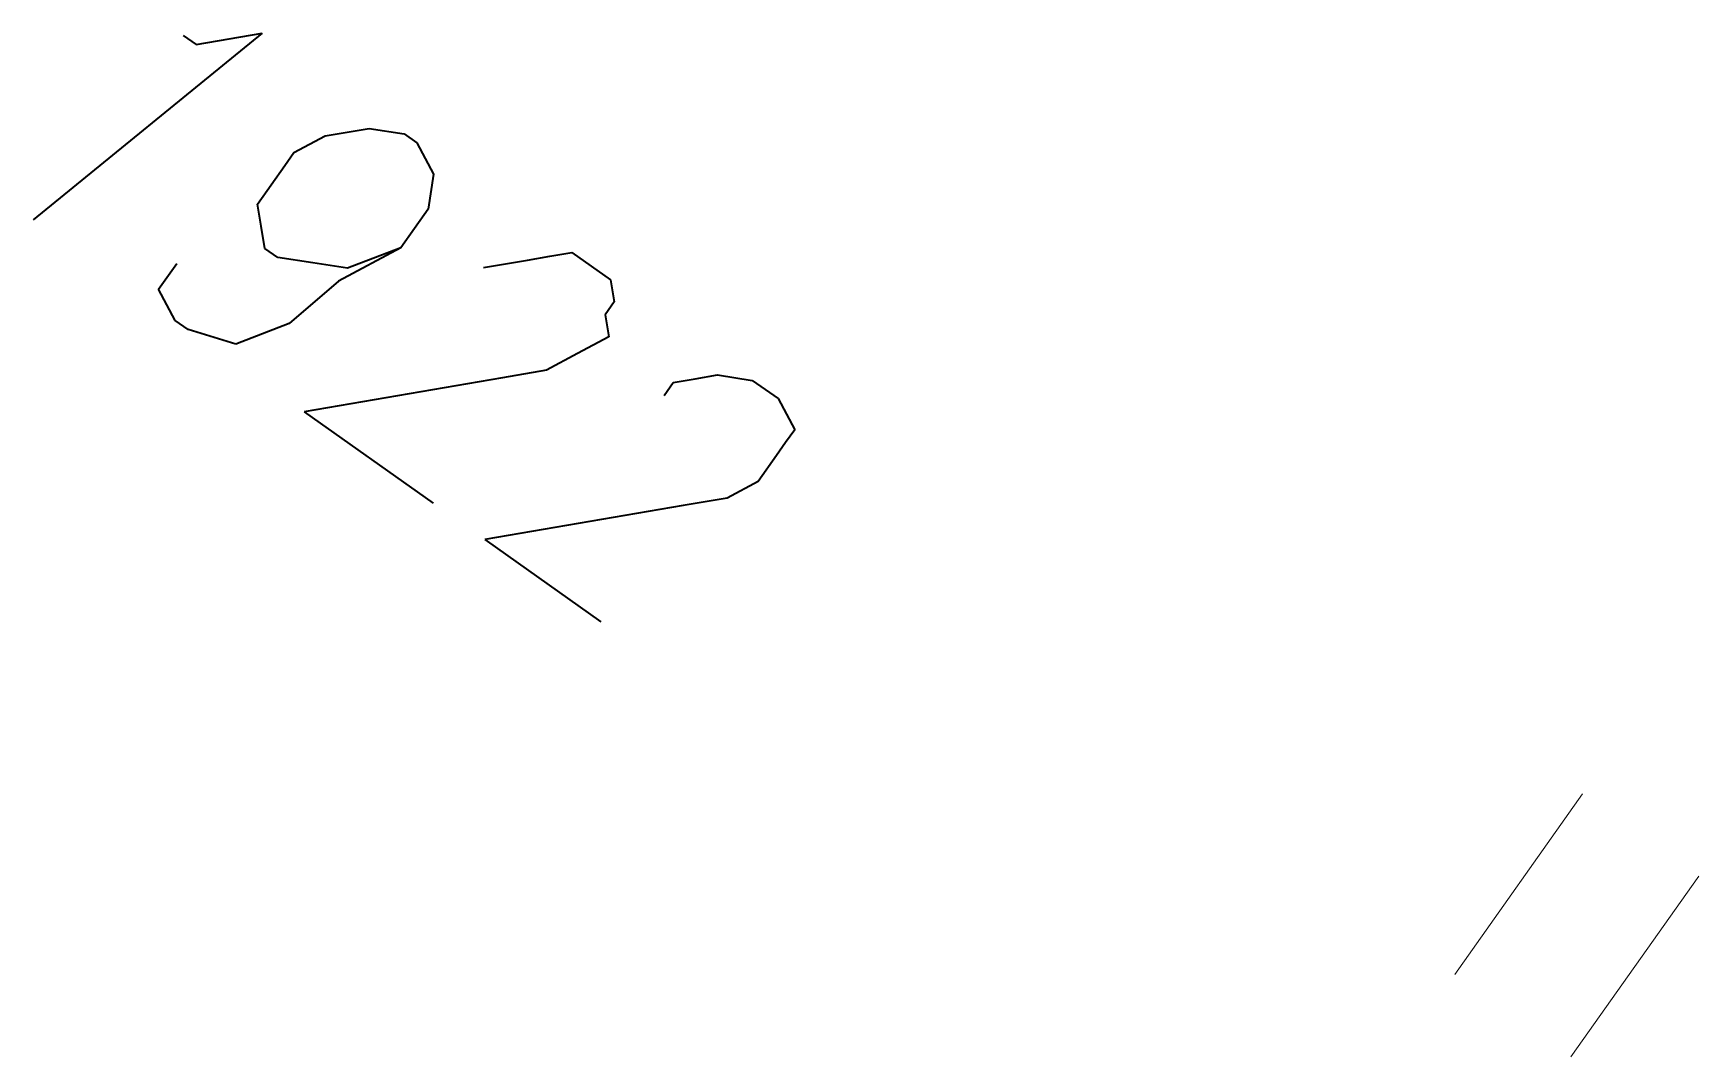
# Model space of a CAD drawing. Header units: millimetres. Extents: x -45570 to 57695, y -24100 to 57483.
# Drawn here: x 5765 to 10514, y 39172 to 42089 of the extents above; entities that cross this region are included whole.
import ezdxf

# ---------------------------------------------------------------- set-up
doc = ezdxf.new("R2010")
doc.units = ezdxf.units.MM
doc.layers.add('НВК_граница', color=6, linetype='Continuous', lineweight=35)
doc.layers.add('НВК_топо', color=9, linetype='Continuous', lineweight=9)

# ---------------------------------------------------------------- blocks, each defined once
blk = doc.blocks.new('ТОПО')
at = {"layer": 'НВК_граница'}
for p, q in [((6417.1, 42089.1), (5764.5, 41557)), ((6228.6, 42056.8), (6417.1, 42089.1)), ((6191.8, 42082.9), (6228.6, 42056.8)), ((6596.5, 41796.5), (6722.2, 41818)), ((6722.2, 41818), (6821.8, 41802.7)), ((6821.8, 41802.7), (6858.6, 41776.7)), ((6507.7, 41748.9), (6596.5, 41796.5)), ((6858.6, 41776.7), (6906.1, 41687.8)), ((6403.5, 41601.8), (6481.6, 41712.1)), ((6481.6, 41712.1), (6507.7, 41748.9)), ((6906.1, 41687.8), (6890.9, 41588.2)), ((6414.3, 41538.9), (6403.5, 41601.8)), ((6890.9, 41588.2), (6812.7, 41477.8)), ((6425.1, 41476.1), (6414.3, 41538.9)), ((6461.8, 41450.1), (6425.1, 41476.1)), ((6812.7, 41477.8), (6635, 41382.7)), ((6812.7, 41477.8), (6661.1, 41419.5)), ((6121.7, 41359.5), (6173.8, 41433.1)), ((6561.5, 41434.8), (6461.8, 41450.1)), ((6661.1, 41419.5), (6561.5, 41434.8)), ((7048.8, 41421.3), (7111.6, 41432)), ((7111.6, 41432), (7174.4, 41442.8)), ((7174.4, 41442.8), (7237.3, 41453.5)), ((7237.3, 41453.5), (7300.1, 41464.3)), ((7300.1, 41464.3), (7410.4, 41386.2)), ((6635, 41382.7), (6494.1, 41261.6)), ((7410.4, 41386.2), (7421.2, 41323.4)), ((6169.2, 41270.6), (6121.7, 41359.5)), ((7421.2, 41323.4), (7395.2, 41286.6)), ((7395.2, 41286.6), (7405.9, 41223.8)), ((6206, 41244.6), (6169.2, 41270.6)), ((6342.4, 41203.3), (6206, 41244.6)), ((6494.1, 41261.6), (6342.4, 41203.3)), ((7405.9, 41223.8), (7317.1, 41176.2)), ((7317.1, 41176.2), (7228.2, 41128.6)), ((7102.6, 41107.1), (6537.1, 41010.3)), ((7228.2, 41128.6), (7102.6, 41107.1)), ((7563.8, 41056.8), (7589.9, 41093.6)), ((7589.9, 41093.6), (7652.7, 41104.3)), ((7652.7, 41104.3), (7715.5, 41115.1)), ((7715.5, 41115.1), (7815.1, 41099.8)), ((7815.1, 41099.8), (7888.7, 41047.8)), ((7888.7, 41047.8), (7936.3, 40958.9)), ((6537.1, 41010.3), (6905, 40750)), ((7936.3, 40958.9), (7910.2, 40922.1)), ((7910.2, 40922.1), (7884.2, 40885.3)), ((7884.2, 40885.3), (7832.1, 40811.7)), ((7832.1, 40811.7), (7743.3, 40764.2)), ((7743.3, 40764.2), (7617.6, 40742.7)), ((7617.6, 40742.7), (7052.2, 40645.8)), ((7052.2, 40645.8), (7383.3, 40411.5))]:
    blk.add_line(p, q, dxfattribs=at)
at = {"layer": 'НВК_топо'}
for p, q in [((9818.8, 39405.9), (10183.3, 39921)), ((10150, 39171.6), (10514.4, 39686.7))]:
    blk.add_line(p, q, dxfattribs=at)

msp = doc.modelspace()

# ---------------------------------------------------------------- block references
at = {"layer": 'НВК_топо'}
msp.add_blockref('ТОПО', (0, 0), dxfattribs=at)

doc.saveas('drawing.dxf')
